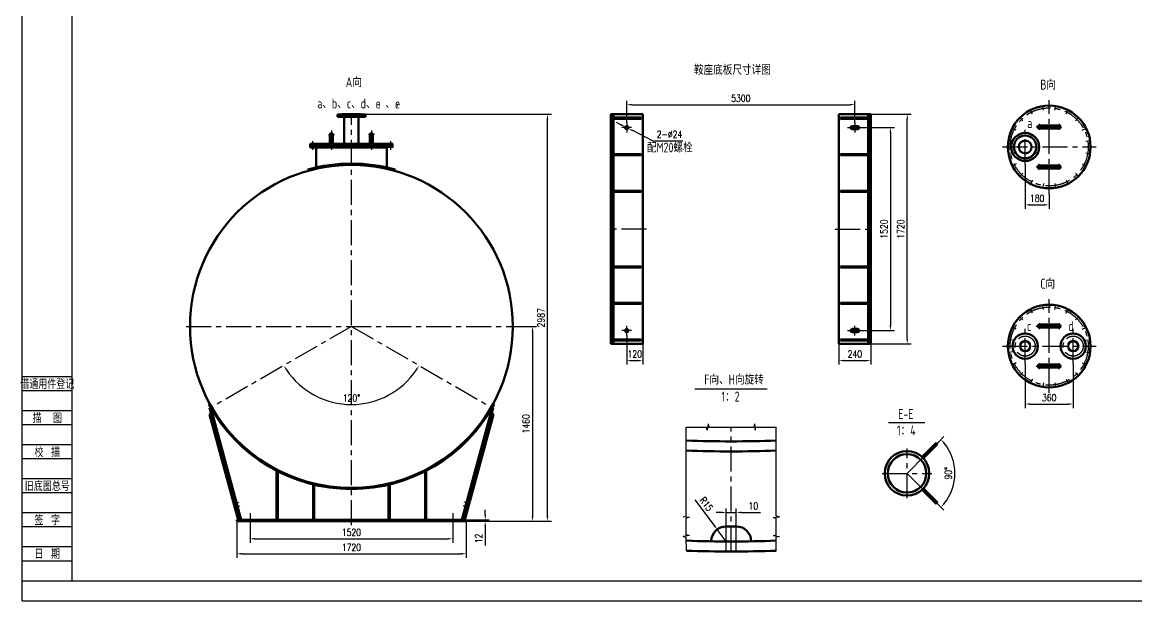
# Model space of a CAD drawing. Header units: millimetres. Extents: x -375 to 12240, y -150 to 8760.
# Drawn here: x -375 to 7972, y -150 to 4184 of the extents above; entities that cross this region are included whole.
import ezdxf
from ezdxf.enums import TextEntityAlignment as Align

# ---------------------------------------------------------------- set-up
doc = ezdxf.new("R2010")
doc.units = ezdxf.units.MM
doc.header["$LTSCALE"] = 150
doc.linetypes.add('CENTER', pattern=[2, 1.25, -0.25, 0.25, -0.25])
doc.layers.add('1轮廓实线层', color=7, linetype='Continuous', lineweight=50)
for name, color, linetype in [('2细线层', 4, 'Continuous'), ('3中心线层', 1, 'CENTER'), ('5剖面线层', 2, 'Continuous'), ('6文字层', 3, 'Continuous'), ('7标注层', 4, 'Continuous'), ('图框层', 7, 'Continuous')]:
    doc.layers.add(name, color=color, linetype=linetype)
doc.styles.add('PC_TEXTSTYLE', font='isocp.shx', dxfattribs={"width": 0.8, "bigfont": 'hzfs.shx'})
doc.styles.add('TH_GBDIM', font='romans.shx', dxfattribs={"width": 0.8, "bigfont": 'gbcbig.shx'})
doc.dimstyles.new('TH_GBDIM', dxfattribs={"dimscale": 15, "dimtxt": 3.5, "dimasz": 2.5, "dimexe": 2, "dimexo": 0, "dimgap": 1.5, "dimtad": 1, "dimdec": 1, "dimdsep": 46, "dimtxsty": 'TH_GBDIM', "dimcen": 2.5, "dimclrd": 130, "dimclre": 130, "dimclrt": 3, "dimadec": 0, "dimazin": 0, "dimtfac": 0.714286, "dimtdec": 1, "dimtmove": 0, "dimatfit": 3, "dimfxl": 0, "dimtzin": 0, "dimlwd": -1, "dimlwe": -1, "dimarcsym": 0})

# ---------------------------------------------------------------- blocks, each defined once
blk = doc.blocks.new('*U48')
at = {"layer": '2细线层', "linetype": 'Continuous'}
blk.add_hatch(color=1, dxfattribs=at).paths.add_polyline_path([(8900.3, 7784.2), (8900.3, 7789.9), (8894.7, 7784.2)])
blk = doc.blocks.new('*U49')
at = {"layer": '2细线层', "linetype": 'Continuous'}
blk.add_hatch(color=1, dxfattribs=at).paths.add_polyline_path([(8922.8, 7789.9), (8928.5, 7784.2), (8922.8, 7784.2)])
blk = doc.blocks.new('*U50')
at = {"layer": '2细线层', "linetype": 'Continuous'}
h = blk.add_hatch(color=1, dxfattribs=at)
h.paths.add_polyline_path([(8600.3, 7784.2), (8600.3, 7789.9), (8594.7, 7784.2)])
h.paths.add_polyline_path([(8622.8, 7789.9), (8628.5, 7784.2), (8622.8, 7784.2)])
blk = doc.blocks.new('*D89')
at = {"layer": '2细线层', "color": 130}
blk.add_arc((2092.6, 1904.9), 585.1, 213.6726, 326.3274, dxfattribs=at)
for points in [[(1600.3, 1577.2), (1611, 1583.7), (1585.9, 1612.3)], [(2574.3, 1583.7), (2584.9, 1577.2), (2599.4, 1612.3)]]:
    blk.add_solid(points, dxfattribs=at)
at = {"layer": 'Defpoints', "color": 0}
for p in [(2092.6, 1904.9), (2092.6, 1904.9), (1892.5, 1355), (1037.8, 1295.9), (3147.4, 1295.9)]:
    blk.add_point(p, dxfattribs=at)
at = {"layer": '2细线层', "color": 3, "insert": (2092.6, 1369.9), "char_height": 52.5, "attachment_point": 5, "style": 'TH_GBDIM'}
blk.add_mtext('120°', dxfattribs=at)
blk = doc.blocks.new('*D90')
at = {"layer": '2细线层', "color": 130}
for p, q in [((3332.6, 1904.9), (3480.3, 1904.9)), ((3450.3, 1867.4), (3450.3, 482.4)), ((2952.6, 444.9), (3480.3, 444.9))]:
    blk.add_line(p, q, dxfattribs=at)
for points in [[(3444, 1867.4), (3456.5, 1867.4), (3450.3, 1904.9)], [(3444, 482.4), (3456.5, 482.4), (3450.3, 444.9)]]:
    blk.add_solid(points, dxfattribs=at)
at = {"layer": 'Defpoints', "color": 0}
for p in [(3332.6, 1904.9), (2952.6, 444.9), (3450.3, 444.9)]:
    blk.add_point(p, dxfattribs=at)
at = {"layer": '2细线层', "color": 3, "insert": (3401.5, 1174.9), "char_height": 52.5, "attachment_point": 5, "rotation": 90, "style": 'TH_GBDIM'}
blk.add_mtext('1460', dxfattribs=at)
blk = doc.blocks.new('*D91')
at = {"layer": '2细线层', "color": 130}
for p, q in [((3095.9, 494.4), (3095.9, 531.9)), ((2952.6, 456.9), (3125.9, 456.9)), ((2952.6, 444.9), (3125.9, 444.9)), ((3095.9, 456.9), (3095.9, 444.9)), ((3095.9, 407.4), (3095.9, 262.9))]:
    blk.add_line(p, q, dxfattribs=at)
for points in [[(3089.6, 494.4), (3102.1, 494.4), (3095.9, 456.9)], [(3089.6, 407.4), (3102.1, 407.4), (3095.9, 444.9)]]:
    blk.add_solid(points, dxfattribs=at)
at = {"layer": 'Defpoints', "color": 0}
for p in [(2952.6, 456.9), (2952.6, 444.9), (3095.9, 444.9)]:
    blk.add_point(p, dxfattribs=at)
at = {"layer": '2细线层', "color": 3, "insert": (3047.1, 316.4), "char_height": 52.5, "attachment_point": 5, "rotation": 90, "style": 'TH_GBDIM'}
blk.add_mtext('12', dxfattribs=at)
blk = doc.blocks.new('*D92')
at = {"layer": '2细线层', "color": 130}
for p, q in [((2164.6, 3494.3), (3592.4, 3494.3)), ((3562.4, 482.4), (3562.4, 3456.8)), ((2952.6, 444.9), (3592.4, 444.9))]:
    blk.add_line(p, q, dxfattribs=at)
for points in [[(3556.1, 3456.8), (3568.6, 3456.8), (3562.4, 3494.3)], [(3556.1, 482.4), (3568.6, 482.4), (3562.4, 444.9)]]:
    blk.add_solid(points, dxfattribs=at)
at = {"layer": 'Defpoints', "color": 0}
for p in [(2164.6, 3494.3), (3562.4, 3494.3), (2952.6, 444.9)]:
    blk.add_point(p, dxfattribs=at)
at = {"layer": '2细线层', "color": 3, "insert": (3513.6, 1969.6), "char_height": 52.5, "attachment_point": 5, "rotation": 90, "style": 'TH_GBDIM'}
blk.add_mtext('2987{}{}', dxfattribs=at)
blk = doc.blocks.new('*D93')
at = {"layer": '2细线层', "color": 130}
for p, q in [((1332.6, 396.9), (1332.6, 284)), ((2852.6, 396.9), (2852.6, 284)), ((1370.1, 314), (2815.1, 314))]:
    blk.add_line(p, q, dxfattribs=at)
for points in [[(1370.1, 320.3), (1370.1, 307.8), (1332.6, 314)], [(2815.1, 320.3), (2815.1, 307.8), (2852.6, 314)]]:
    blk.add_solid(points, dxfattribs=at)
at = {"layer": 'Defpoints', "color": 0}
for p in [(1332.6, 396.9), (2852.6, 396.9), (2852.6, 314)]:
    blk.add_point(p, dxfattribs=at)
at = {"layer": '2细线层', "color": 3, "insert": (2092.6, 362.8), "char_height": 52.5, "attachment_point": 5, "style": 'TH_GBDIM'}
blk.add_mtext('1520', dxfattribs=at)
blk = doc.blocks.new('*D94')
at = {"layer": '2细线层', "color": 130}
for p, q in [((1232.6, 444.9), (1232.6, 171.8)), ((2952.6, 444.9), (2952.6, 171.8)), ((1270.1, 201.8), (2915.1, 201.8))]:
    blk.add_line(p, q, dxfattribs=at)
for points in [[(1270.1, 208.1), (1270.1, 195.6), (1232.6, 201.8)], [(2915.1, 208.1), (2915.1, 195.6), (2952.6, 201.8)]]:
    blk.add_solid(points, dxfattribs=at)
at = {"layer": 'Defpoints', "color": 0}
for p in [(1232.6, 444.9), (2952.6, 444.9), (2952.6, 201.8)]:
    blk.add_point(p, dxfattribs=at)
at = {"layer": '2细线层', "color": 3, "insert": (2092.6, 250.6), "char_height": 52.5, "attachment_point": 5, "style": 'TH_GBDIM'}
blk.add_mtext('1720', dxfattribs=at)
blk = doc.blocks.new('*U95')
at = {"layer": '2细线层', "linetype": 'Continuous'}
h = blk.add_hatch(dxfattribs=at)
h.set_pattern_fill('_USER', color=1, scale=10, angle=45, style=0, pattern_type=0)
h.set_pattern_definition([(45, (0, 0), (-7.071068, 7.071068), [])])
h.paths.add_polyline_path([(7628.5, -637.3), (9328.5, -637.3), (9328.5, -647.3), (9313.5, -647.3), (9305.5, -647.3), (9039.5, -647.3), (9031.5, -647.3), (8765.5, -647.3), (8757.5, -647.3), (8199.5, -647.3), (8191.5, -647.3), (7925.5, -647.3), (7917.5, -647.3), (7651.5, -647.3), (7643.5, -647.3), (7628.5, -647.3)])
blk = doc.blocks.new('*U96')
at = {"layer": '2细线层', "linetype": 'Continuous'}
h = blk.add_hatch(dxfattribs=at)
h.set_pattern_fill('_USER', color=1, scale=10, angle=135, style=0, pattern_type=0)
h.set_pattern_definition([(135, (0, 0), (-7.071068, -7.071068), [])])
h.paths.add_polyline_path([(7651.5, -647.3), (7651.5, -855.3), (7643.5, -855.3), (7643.5, -647.3)])
h.paths.add_polyline_path([(7925.5, -647.3), (7925.5, -855.3), (7917.5, -855.3), (7917.5, -647.3)])
h.paths.add_polyline_path([(8199.5, -647.3), (8199.5, -855.3), (8191.5, -855.3), (8191.5, -647.3)])
h.paths.add_polyline_path([(8765.5, -647.3), (8765.5, -855.3), (8757.5, -855.3), (8757.5, -647.3)])
h.paths.add_polyline_path([(9039.5, -647.3), (9039.5, -855.3), (9031.5, -855.3), (9031.5, -647.3)])
h.paths.add_polyline_path([(9313.5, -647.3), (9313.5, -855.3), (9305.5, -855.3), (9305.5, -647.3)])
blk = doc.blocks.new('*D97')
at = {"layer": '2细线层', "color": 130}
for p, q in [((4157, 1838.3), (4157, 1619.3)), ((4277, 1774.3), (4277, 1619.3)), ((4194.5, 1649.3), (4239.5, 1649.3))]:
    blk.add_line(p, q, dxfattribs=at)
for points in [[(4194.5, 1655.5), (4194.5, 1643), (4157, 1649.3)], [(4239.5, 1655.5), (4239.5, 1643), (4277, 1649.3)]]:
    blk.add_solid(points, dxfattribs=at)
at = {"layer": 'Defpoints', "color": 0}
for p in [(4157, 1838.3), (4277, 1774.3), (4277, 1649.3)]:
    blk.add_point(p, dxfattribs=at)
at = {"layer": '2细线层', "color": 3, "insert": (4217, 1698), "char_height": 52.5, "attachment_point": 5, "style": 'TH_GBDIM'}
blk.add_mtext('120', dxfattribs=at)
blk = doc.blocks.new('*D98')
at = {"layer": '2细线层', "color": 130}
for p, q in [((5746.9, 1774.3), (5746.9, 1619.3)), ((5986.9, 1774.3), (5986.9, 1619.3)), ((5784.4, 1649.3), (5949.4, 1649.3))]:
    blk.add_line(p, q, dxfattribs=at)
for points in [[(5784.4, 1655.5), (5784.4, 1643), (5746.9, 1649.3)], [(5949.4, 1655.5), (5949.4, 1643), (5986.9, 1649.3)]]:
    blk.add_solid(points, dxfattribs=at)
at = {"layer": 'Defpoints', "color": 0}
for p in [(5746.9, 1774.3), (5986.9, 1774.3), (5986.9, 1649.3)]:
    blk.add_point(p, dxfattribs=at)
at = {"layer": '2细线层', "color": 3, "insert": (5866.9, 1698), "char_height": 52.5, "attachment_point": 5, "style": 'TH_GBDIM'}
blk.add_mtext('240', dxfattribs=at)
blk = doc.blocks.new('*D99')
at = {"layer": '2细线层', "color": 130}
for p, q in [((5922.9, 3394.3), (6163.4, 3394.3)), ((6133.4, 3356.8), (6133.4, 1911.8)), ((5922.9, 1874.3), (6163.4, 1874.3))]:
    blk.add_line(p, q, dxfattribs=at)
for points in [[(6127.2, 3356.8), (6139.7, 3356.8), (6133.4, 3394.3)], [(6127.2, 1911.8), (6139.7, 1911.8), (6133.4, 1874.3)]]:
    blk.add_solid(points, dxfattribs=at)
at = {"layer": 'Defpoints', "color": 0}
for p in [(5922.9, 3394.3), (5922.9, 1874.3), (6133.4, 1874.3)]:
    blk.add_point(p, dxfattribs=at)
at = {"layer": '2细线层', "color": 3, "insert": (6084.7, 2634.3), "char_height": 52.5, "attachment_point": 5, "rotation": 90, "style": 'TH_GBDIM'}
blk.add_mtext('1520', dxfattribs=at)
blk = doc.blocks.new('*D100')
at = {"layer": '2细线层', "color": 130}
for p, q in [((5986.9, 3494.3), (6289.6, 3494.3)), ((6259.6, 1811.8), (6259.6, 3456.8)), ((5986.9, 1774.3), (6289.6, 1774.3))]:
    blk.add_line(p, q, dxfattribs=at)
for points in [[(6253.4, 3456.8), (6265.9, 3456.8), (6259.6, 3494.3)], [(6253.4, 1811.8), (6265.9, 1811.8), (6259.6, 1774.3)]]:
    blk.add_solid(points, dxfattribs=at)
at = {"layer": 'Defpoints', "color": 0}
for p in [(5986.9, 3494.3), (6259.6, 3494.3), (5986.9, 1774.3)]:
    blk.add_point(p, dxfattribs=at)
at = {"layer": '2细线层', "color": 3, "insert": (6210.9, 2634.3), "char_height": 52.5, "attachment_point": 5, "rotation": 90, "style": 'TH_GBDIM'}
blk.add_mtext('1720', dxfattribs=at)
blk = doc.blocks.new('*D101')
at = {"layer": '2细线层', "color": 130}
for p, q in [((4112.8, 3416.6), (4079.3, 3433.5)), ((4146.3, 3399.7), (4167.7, 3388.8)), ((4354.8, 3294.3), (4201.2, 3371.9)), ((4577.3, 3294.3), (4354.8, 3294.3))]:
    blk.add_line(p, q, dxfattribs=at)
for points in [[(4115.6, 3422.1), (4110, 3411), (4146.3, 3399.7)], [(4204, 3377.5), (4198.3, 3366.4), (4167.7, 3388.8)]]:
    blk.add_solid(points, dxfattribs=at)
at = {"layer": 'Defpoints', "color": 0}
for p in [(4146.3, 3399.7), (4167.7, 3388.8)]:
    blk.add_point(p, dxfattribs=at)
at = {"layer": '2细线层', "color": 3, "insert": (4477.3, 3343.1), "char_height": 52.5, "attachment_point": 5, "style": 'TH_GBDIM'}
blk.add_mtext('2-%%c24{}{}', dxfattribs=at)
blk = doc.blocks.new('*D102')
at = {"layer": '2细线层', "color": 130}
for p, q in [((4157, 3430.3), (4157, 3596.4)), ((5866.9, 3430.3), (5866.9, 3596.4)), ((4194.5, 3566.4), (5829.4, 3566.4))]:
    blk.add_line(p, q, dxfattribs=at)
for points in [[(4194.5, 3572.7), (4194.5, 3560.2), (4157, 3566.4)], [(5829.4, 3572.7), (5829.4, 3560.2), (5866.9, 3566.4)]]:
    blk.add_solid(points, dxfattribs=at)
at = {"layer": 'Defpoints', "color": 0}
for p in [(5866.9, 3566.4), (4157, 3430.3), (5866.9, 3430.3)]:
    blk.add_point(p, dxfattribs=at)
at = {"layer": '2细线层', "color": 3, "insert": (5011.9, 3615.2), "char_height": 52.5, "attachment_point": 5, "style": 'TH_GBDIM'}
blk.add_mtext('5300{}{}', dxfattribs=at)
blk = doc.blocks.new('*D112')
at = {"layer": '2细线层', "color": 130}
for p, q in [((7143.7, 3120.8), (7143.7, 2786)), ((7323.7, 2898.7), (7323.7, 2786)), ((7181.2, 2816), (7286.2, 2816))]:
    blk.add_line(p, q, dxfattribs=at)
for points in [[(7181.2, 2822.2), (7181.2, 2809.7), (7143.7, 2816)], [(7286.2, 2822.2), (7286.2, 2809.7), (7323.7, 2816)]]:
    blk.add_solid(points, dxfattribs=at)
at = {"layer": 'Defpoints', "color": 0}
for p in [(7143.7, 3120.8), (7323.7, 2898.7), (7323.7, 2816)]:
    blk.add_point(p, dxfattribs=at)
at = {"layer": '2细线层', "color": 3, "insert": (7233.7, 2864.7), "char_height": 52.5, "attachment_point": 5, "style": 'TH_GBDIM'}
blk.add_mtext('180', dxfattribs=at)
blk = doc.blocks.new('*D113')
at = {"layer": '2细线层', "color": 130}
for p, q in [((7143.7, 1628.6), (7143.7, 1293.8)), ((7503.7, 1628.6), (7503.7, 1293.8)), ((7181.2, 1323.8), (7466.2, 1323.8))]:
    blk.add_line(p, q, dxfattribs=at)
for points in [[(7181.2, 1330), (7181.2, 1317.5), (7143.7, 1323.8)], [(7466.2, 1330), (7466.2, 1317.5), (7503.7, 1323.8)]]:
    blk.add_solid(points, dxfattribs=at)
at = {"layer": 'Defpoints', "color": 0}
for p in [(7143.7, 1628.6), (7503.7, 1628.6), (7503.7, 1323.8)]:
    blk.add_point(p, dxfattribs=at)
at = {"layer": '2细线层', "color": 3, "insert": (7323.7, 1372.5), "char_height": 52.5, "attachment_point": 5, "style": 'TH_GBDIM'}
blk.add_mtext('360', dxfattribs=at)
blk = doc.blocks.new('*D116')
at = {"layer": '2细线层', "color": 130}
for p, q in [((6495.5, 1041.6), (6533.2, 1079.4)), ((6495.5, 567), (6533.2, 529.3))]:
    blk.add_line(p, q, dxfattribs=at)
blk.add_arc((6258.2, 804.3), 359, 320.98813, 39.01187, dxfattribs=at)
for points in [[(6532.4, 1026.1), (6541.7, 1034.5), (6512, 1058.2)], [(6541.7, 574.2), (6532.4, 582.5), (6512, 550.5)]]:
    blk.add_solid(points, dxfattribs=at)
at = {"layer": 'Defpoints', "color": 0}
for p in [(6495.5, 1041.6), (6258.2, 804.3), (6258.2, 804.3), (6604.9, 711.4), (6495.5, 567)]:
    blk.add_point(p, dxfattribs=at)
at = {"layer": '2细线层', "color": 3, "insert": (6566.9, 804.3), "char_height": 52.5, "attachment_point": 5, "rotation": 90, "style": 'TH_GBDIM'}
blk.add_mtext('90°', dxfattribs=at)
blk = doc.blocks.new('*D117')
at = {"layer": '7标注层', "color": 130}
for p, q in [((4668.3, 606.3), (4812.5, 413.9)), ((4902.4, 293.8), (4835, 383.8))]:
    blk.add_line(p, q, dxfattribs=at)
blk.add_solid([(4817.5, 417.6), (4807.5, 410.1), (4835, 383.8)], dxfattribs=at)
at = {"layer": 'Defpoints', "color": 0}
for p in [(4835, 383.8), (4902.4, 293.8)]:
    blk.add_point(p, dxfattribs=at)
at = {"layer": '7标注层', "color": 3, "insert": (4753.1, 574.3), "char_height": 52.5, "attachment_point": 5, "rotation": 306.84479, "style": 'TH_GBDIM'}
blk.add_mtext('R15{}{}', dxfattribs=at)
blk = doc.blocks.new('*D118')
at = {"layer": '7标注层', "color": 130}
for p, q in [((4864.9, 511.4), (4827.4, 511.4)), ((4902.4, 406.3), (4902.4, 541.4)), ((4902.4, 511.4), (4977.4, 511.4)), ((4977.4, 406.3), (4977.4, 541.4)), ((5014.9, 511.4), (5159.4, 511.4))]:
    blk.add_line(p, q, dxfattribs=at)
for points in [[(4864.9, 517.6), (4864.9, 505.1), (4902.4, 511.4)], [(5014.9, 517.6), (5014.9, 505.1), (4977.4, 511.4)]]:
    blk.add_solid(points, dxfattribs=at)
at = {"layer": 'Defpoints', "color": 0}
for p in [(4977.4, 511.4), (4902.4, 406.3), (4977.4, 406.3)]:
    blk.add_point(p, dxfattribs=at)
at = {"layer": '7标注层', "color": 3, "insert": (5105.9, 560.1), "char_height": 52.5, "attachment_point": 5, "style": 'TH_GBDIM'}
blk.add_mtext('10', dxfattribs=at)
blk = doc.blocks.new('PC_FJL_BLOCK')
at = {"layer": '2细线层'}
for p, q in [((-25, 102), (0, 102)), ((-25, 95), (0, 95)), ((-25, 85), (0, 85)), ((-25, 78), (0, 78)), ((-25, 68), (0, 68)), ((-25, 61), (0, 61)), ((-25, 51), (0, 51)), ((-25, 44), (0, 44)), ((-25, 34), (0, 34)), ((-25, 27), (0, 27)), ((-25, 17), (0, 17)), ((-25, 10), (0, 10)), ((-25, 0), (0, 0))]:
    blk.add_line(p, q, dxfattribs=at)
at = {"layer": '6文字层', "color": 3, "style": 'PC_TEXTSTYLE'}
for s, width, p in [('借通用件登记', 0.667, (-12.5, 98.5)), ('描   图', 0.6667, (-12.5, 81.5)), ('校  描', 0.667, (-12.5, 64.5)), ('旧底图总号', 0.667, (-12.5, 47.5)), ('签  字', 0.667, (-12.5, 30.5)), ('日  期', 0.667, (-12.49, 13.6))]:
    blk.add_text(s, height=5, dxfattribs=dict(at, width=width)).set_placement(p, align=Align.MIDDLE)
at = {"layer": '6文字层', "style": 'PC_TEXTSTYLE'}
for tag, width, p, p2 in [('借通用件登记', 0.671328, (-23.44, 86.36), (-1.25, 86.36)), ('描图', 2.120922, (-23.44, 69.36), (-1.25, 69.36)), ('校图', 2.149976, (-23.75, 52.06), (-1.25, 52.06)), ('旧底图总号', 0.761452, (-22.84, 35.67), (-1.86, 35.67)), ('签字', 2.026939, (-23.14, 18.37), (-1.56, 18.37)), ('日期', 1.89999, (-22.84, 1.37), (-2.17, 1.37))]:
    blk.add_attdef(tag, text='', height=5, dxfattribs=dict(at, width=width)).set_placement(p, p2, align=Align.FIT)

msp = doc.modelspace()

# ---------------------------------------------------------------- linework, layer by layer
at = {"color": 7, "linetype": 'Continuous'}
for p, q in [((1931.35, 3279.14), (1925.71, 3273.5)), ((1953.89, 3279.14), (1959.53, 3273.5)), ((2231.35, 3279.14), (2225.71, 3273.5)), ((2253.89, 3279.14), (2259.53, 3273.5)), ((2402.62, 3273.5), (2402.62, 3246.5)), ((2402.62, 3246.5), (2357.62, 3246.5))]:
    msp.add_line(p, q, dxfattribs=at)
at = {"layer": '1轮廓实线层', "color": 7, "linetype": 'Continuous'}
for p, q in [((1987.62, 3492.25), (1987.62, 3476.25)), ((1987.62, 3492.25), (2197.62, 3492.25)), ((1987.62, 3476.25), (2197.62, 3476.25)), ((2164.62, 3494.25), (2020.62, 3494.25)), ((2020.62, 3492.25), (2020.62, 3494.25)), ((2164.62, 3492.25), (2164.62, 3494.25)), ((2197.62, 3476.25), (2197.62, 3492.25))]:
    msp.add_line(p, q, dxfattribs=at)
at = {"layer": '1轮廓实线层'}
for p, q in [((2038.62, 3273.5), (2038.62, 3476.25)), ((2146.62, 3476.25), (2038.62, 3476.25)), ((2146.62, 3273.5), (2146.62, 3476.25)), ((4036.98, 1774.25), (4036.98, 3494.25)), ((4036.98, 3494.25), (4276.98, 3494.25)), ((4046.98, 1784.25), (4046.98, 3484.25)), ((4046.98, 3484.25), (4056.98, 3484.25)), ((4056.98, 1784.25), (4056.98, 3484.25)), ((4056.98, 3469.25), (4264.98, 3469.25)), ((4056.98, 3461.25), (4264.98, 3461.25)), ((4264.98, 3469.25), (4264.98, 3461.25)), ((4276.98, 1774.25), (4276.98, 3494.25)), ((5746.9, 1774.25), (5746.9, 3494.25)), ((5986.9, 3494.25), (5746.9, 3494.25)), ((5966.9, 3469.25), (5758.9, 3469.25)), ((5758.9, 3469.25), (5758.9, 3461.25)), ((5966.9, 3461.25), (5758.9, 3461.25)), ((5966.9, 1784.25), (5966.9, 3484.25)), ((5976.9, 3484.25), (5966.9, 3484.25)), ((5976.9, 1784.25), (5976.9, 3484.25)), ((5986.9, 1774.25), (5986.9, 3494.25)), ((1931.35, 3273.5), (1931.35, 3342.23)), ((1953.89, 3273.5), (1953.89, 3342.23)), ((2231.35, 3273.5), (2231.35, 3342.23)), ((2253.89, 3273.5), (2253.89, 3342.23)), ((5886.9, 3406.25), (5846.9, 3406.25)), ((5886.9, 3382.25), (5846.9, 3382.25)), ((7248.73, 3410.98), (7398.73, 3410.98)), ((7248.73, 3388.44), (7398.73, 3388.44)), ((1782.62, 3273.5), (2402.62, 3273.5)), ((1782.62, 3273.5), (1782.62, 3246.5)), ((1782.62, 3263.5), (2402.62, 3263.5)), ((1782.62, 3260.5), (2402.62, 3260.5)), ((1782.62, 3246.5), (1827.62, 3246.5)), ((1827.62, 3246.5), (2357.62, 3246.5)), ((1827.62, 3246.5), (1827.62, 3095.75)), ((2357.62, 3246.5), (2357.62, 3095.75)), ((4056.98, 3195.25), (4264.98, 3195.25)), ((4056.98, 3187.25), (4264.98, 3187.25)), ((4264.98, 3195.25), (4264.98, 3187.25)), ((5966.9, 3195.25), (5758.9, 3195.25)), ((5758.9, 3195.25), (5758.9, 3187.25)), ((5966.9, 3187.25), (5758.9, 3187.25)), ((7248.73, 3110.98), (7398.73, 3110.98)), ((1765.45, 3080.19), (1768.13, 3070.56)), ((2419.79, 3080.19), (2417.11, 3070.56)), ((7248.73, 3088.44), (7398.73, 3088.44)), ((4056.98, 2921.25), (4264.98, 2921.25)), ((4056.98, 2913.25), (4264.98, 2913.25)), ((4264.98, 2921.25), (4264.98, 2913.25)), ((5966.9, 2921.25), (5758.9, 2921.25)), ((5758.9, 2921.25), (5758.9, 2913.25)), ((5966.9, 2913.25), (5758.9, 2913.25)), ((4056.98, 2355.25), (4264.98, 2355.25)), ((4056.98, 2347.25), (4264.98, 2347.25)), ((4264.98, 2347.25), (4264.98, 2355.25)), ((5966.9, 2355.25), (5758.9, 2355.25)), ((5758.9, 2347.25), (5758.9, 2355.25)), ((5966.9, 2347.25), (5758.9, 2347.25)), ((4056.98, 2081.25), (4264.98, 2081.25)), ((4056.98, 2073.25), (4264.98, 2073.25)), ((4264.98, 2073.25), (4264.98, 2081.25)), ((5966.9, 2081.25), (5758.9, 2081.25)), ((5758.9, 2073.25), (5758.9, 2081.25)), ((5966.9, 2073.25), (5758.9, 2073.25)), ((5886.9, 1886.25), (5846.9, 1886.25)), ((5886.9, 1862.25), (5846.9, 1862.25)), ((7248.73, 1918.82), (7398.73, 1918.82)), ((7248.73, 1896.28), (7398.73, 1896.28)), ((4036.98, 1774.25), (4276.98, 1774.25)), ((4046.98, 1784.25), (4056.98, 1784.25)), ((4056.98, 1807.25), (4264.98, 1807.25)), ((4056.98, 1799.25), (4264.98, 1799.25)), ((4264.98, 1799.25), (4264.98, 1807.25)), ((5986.9, 1774.25), (5746.9, 1774.25)), ((5966.9, 1807.25), (5758.9, 1807.25)), ((5758.9, 1799.25), (5758.9, 1807.25)), ((5966.9, 1799.25), (5758.9, 1799.25)), ((5976.9, 1784.25), (5966.9, 1784.25)), ((7248.73, 1618.82), (7398.73, 1618.82)), ((7248.73, 1596.28), (7398.73, 1596.28)), ((1030.03, 1326.09), (1023, 1322.26)), ((1039.92, 1258.11), (1027.68, 1245.88)), ((1029.53, 1295.88), (1257.62, 456.88)), ((1037.8, 1295.88), (1029.53, 1295.88)), ((1037.8, 1295.88), (1265.89, 456.88)), ((1048.29, 1257.75), (1060.76, 1257.75)), ((3147.44, 1295.88), (2919.35, 456.88)), ((3155.71, 1295.88), (2927.62, 456.88)), ((3136.95, 1257.75), (3124.48, 1257.75)), ((3145.32, 1258.11), (3157.55, 1245.88)), ((3147.44, 1295.88), (3155.71, 1295.88)), ((3155.21, 1326.09), (3162.24, 1322.26)), ((1027.68, 1245.88), (1242.62, 456.88)), ((3157.55, 1245.88), (2942.62, 456.88)), ((6370.74, 927.5), (6476.92, 1033.69)), ((6381.34, 916.9), (6487.53, 1023.08)), ((6487.53, 1023.08), (6476.92, 1033.69)), ((1531.89, 834.9), (1531.89, 456.88)), ((2653.35, 834.9), (2653.35, 456.88)), ((1539.89, 830.75), (1539.89, 456.88)), ((2645.35, 830.75), (2645.35, 456.88)), ((1805.89, 731.4), (1805.89, 456.88)), ((1813.89, 729.47), (1813.89, 456.88)), ((2371.35, 729.47), (2371.35, 456.88)), ((2379.35, 731.4), (2379.35, 456.88)), ((6370.74, 681.14), (6476.92, 574.95)), ((6381.34, 691.74), (6487.53, 585.56)), ((6487.53, 585.56), (6476.92, 574.95)), ((1232.62, 456.88), (2952.62, 456.88)), ((1232.62, 444.88), (1232.62, 456.88)), ((1232.62, 444.88), (2952.62, 444.88)), ((2952.62, 444.88), (2952.62, 456.88)), ((2952.62, 444.88), (2952.62, 456.88)), ((4902.42, 406.32), (4977.42, 406.32))]:
    msp.add_line(p, q, dxfattribs=at)
for centre, radius in [((7323.73, 3249.71), 310), ((4156.98, 3394.25), 12), ((7143.73, 3249.71), 105), ((7143.73, 3249.71), 85), ((7143.73, 3249.71), 48), ((2092.62, 1904.88), 1210), ((7323.73, 1757.55), 310), ((4156.98, 1874.25), 12), ((7143.73, 1757.55), 95), ((7503.73, 1757.55), 95), ((7143.73, 1757.55), 38.5), ((7503.73, 1757.55), 38.5), ((6258.16, 804.32), 166.88), ((6258.16, 804.32), 144.38)]:
    msp.add_circle(centre, radius, dxfattribs=at)
for centre, radius, start, end in [((1942.62, 3342.23), 11.27, 0, 180), ((2242.62, 3342.23), 11.27, 0, 180), ((5846.9, 3394.25), 12, 90, 270), ((5886.9, 3394.25), 12, 270, 90), ((7248.73, 3399.71), 11.27, 90, 270), ((7398.73, 3399.71), 11.27, 270, 90), ((2092.62, 1904.88), 1220, 74.444528, 105.555472), ((7248.73, 3099.71), 11.27, 90, 270), ((7398.73, 3099.71), 11.27, 270, 90), ((5846.9, 1874.25), 12, 90, 270), ((5886.9, 1874.25), 12, 270, 90), ((7248.73, 1907.55), 11.27, 90, 270), ((7398.73, 1907.55), 11.27, 270, 90), ((7248.73, 1607.55), 11.27, 90, 270), ((7398.73, 1607.55), 11.27, 270, 90), ((2092.62, 1904.88), 1218, 208.576699, 331.423301), ((2092.62, 1904.88), 1210, 208.576896, 331.423104), ((4939.92, 9293.74), 8250, 267.655427, 272.344573), ((4939.92, 9293.74), 8325, 267.676561, 272.323439), ((4902.42, 293.82), 112.5, 90, 179.403166), ((4977.42, 293.82), 112.5, 0.596834, 90), ((4939.92, 9293.74), 9000, 267.853294, 272.146706), ((4939.92, 9293.74), 9075, 267.877749, 272.122251)]:
    msp.add_arc(centre, radius, start, end, dxfattribs=at)
at = {"layer": '2细线层'}
for p, q in [((-375, -150), (-375, 8760)), ((4667.6, 1438.45), (5209.67, 1438.45)), ((6119.17, 1185.45), (6390.21, 1185.45)), ((-375, -150), (12240, -150))]:
    msp.add_line(p, q, dxfattribs=at)
at = {"layer": '2细线层', "color": 130}
for p, q in [((4766.23, 1174.22), (4760.11, 1127.2)), ((5113.62, 1174.22), (5119.74, 1127.2)), ((4602.42, 1150.71), (4755.09, 1150.71)), ((4602.42, 483.75), (4602.42, 1150.71)), ((4771.25, 1150.71), (5108.6, 1150.71)), ((5124.76, 1150.71), (5277.42, 1150.71)), ((5277.42, 483.75), (5277.42, 1150.71)), ((4625.94, 472.61), (4578.91, 478.73)), ((4602.42, 342.75), (4602.42, 467.59)), ((5253.91, 472.61), (5300.94, 478.73)), ((5277.42, 342.75), (5277.42, 467.59)), ((4625.94, 337.73), (4578.91, 331.61)), ((5253.91, 337.73), (5300.94, 331.61)), ((4603.86, 224.96), (4602.42, 326.59)), ((5275.99, 224.96), (5277.42, 326.59))]:
    msp.add_line(p, q, dxfattribs=at)
for points in [[(4766.23, 1174.22), (4771.25, 1150.71)], [(5113.62, 1174.22), (5108.6, 1150.71)], [(4760.11, 1127.2), (4755.09, 1150.71)], [(5119.74, 1127.2), (5124.76, 1150.71)], [(4578.91, 478.73), (4602.42, 483.75)], [(4625.94, 472.61), (4602.42, 467.59)], [(5253.91, 472.61), (5277.42, 467.59)], [(5300.94, 478.73), (5277.42, 483.75)], [(4625.94, 337.73), (4602.42, 342.75)], [(5253.91, 337.73), (5277.42, 342.75)], [(4578.91, 331.61), (4602.42, 326.59)], [(5300.94, 331.61), (5277.42, 326.59)]]:
    msp.add_lwpolyline(points, dxfattribs=at)
at = {"layer": '3中心线层'}
for p, q in [((7323.73, 2898.71), (7323.73, 3600.71)), ((7197.56, 3497.33), (7184.31, 3523.33)), ((7280.25, 3524.2), (7275.69, 3553.02)), ((7367.2, 3524.2), (7371.77, 3553.02)), ((7449.9, 3497.33), (7463.14, 3523.33)), ((2007.62, 3471.25), (2007.62, 3499.25)), ((2092.62, 414.88), (2092.62, 3502.25)), ((2177.62, 3471.25), (2177.62, 3499.25)), ((4156.98, 3430.25), (4156.98, 3358.25)), ((5866.9, 3430.25), (5866.9, 3358.25)), ((7127.21, 3446.22), (7106.58, 3466.85)), ((7520.24, 3446.22), (7540.87, 3466.85)), ((1920.07, 3342.23), (1965.16, 3342.23)), ((1942.62, 3372.5), (1942.62, 3227.5)), ((2265.16, 3342.23), (2220.07, 3342.23)), ((2242.62, 3372.5), (2242.62, 3227.5)), ((4192.98, 3394.25), (4120.98, 3394.25)), ((5810.9, 3394.25), (5922.9, 3394.25)), ((7076.11, 3375.88), (7050.11, 3389.12)), ((7143.73, 3120.79), (7143.73, 3378.63)), ((7226.18, 3399.71), (7421.27, 3399.71)), ((7248.73, 3422.26), (7248.73, 3377.16)), ((7398.73, 3422.26), (7398.73, 3377.16)), ((7571.35, 3375.88), (7597.34, 3389.12)), ((1800.12, 3292.5), (1800.12, 3227.5)), ((2385.12, 3292.5), (2385.12, 3227.5)), ((7049.24, 3293.18), (7020.42, 3297.75)), ((7598.22, 3293.18), (7627.03, 3297.75)), ((6972.73, 3249.71), (7674.73, 3249.71)), ((7049.24, 3206.23), (7020.42, 3201.67)), ((7598.22, 3206.23), (7627.03, 3201.67)), ((7076.11, 3123.54), (7050.11, 3110.29)), ((7226.18, 3099.71), (7421.27, 3099.71)), ((7248.73, 3077.16), (7248.73, 3122.26)), ((7398.73, 3077.16), (7398.73, 3122.26)), ((7571.35, 3123.54), (7597.34, 3110.29)), ((7127.21, 3053.2), (7106.58, 3032.57)), ((7520.24, 3053.2), (7540.87, 3032.57)), ((7197.56, 3002.09), (7184.31, 2976.09)), ((7280.25, 2975.22), (7275.69, 2946.4)), ((7367.2, 2975.22), (7371.77, 2946.4)), ((7449.9, 3002.09), (7463.14, 2976.09)), ((4305.78, 2634.25), (4008.18, 2634.25)), ((5718.1, 2634.25), (6015.7, 2634.25)), ((7323.73, 1406.55), (7323.73, 2108.55)), ((7197.56, 2005.17), (7184.31, 2031.17)), ((7280.25, 2032.04), (7275.69, 2060.86)), ((7367.2, 2032.04), (7371.77, 2060.86)), ((7449.9, 2005.17), (7463.14, 2031.17)), ((7127.21, 1954.06), (7106.58, 1974.69)), ((7248.73, 1930.09), (7248.73, 1885)), ((7398.73, 1930.09), (7398.73, 1885)), ((7520.24, 1954.06), (7540.87, 1974.69)), ((852.62, 1904.88), (3332.62, 1904.88)), ((2092.62, 1904.88), (1037.8, 1295.88)), ((2092.62, 1904.88), (3147.44, 1295.88)), ((4192.98, 1874.25), (4120.98, 1874.25)), ((4156.98, 1838.25), (4156.98, 1910.25)), ((5810.9, 1874.25), (5922.9, 1874.25)), ((5866.9, 1838.25), (5866.9, 1910.25)), ((7076.11, 1883.72), (7050.11, 1896.96)), ((7143.73, 1628.63), (7143.73, 1886.47)), ((7226.18, 1907.55), (7421.27, 1907.55)), ((7503.73, 1628.63), (7503.73, 1886.47)), ((7571.35, 1883.72), (7597.34, 1896.96)), ((6972.73, 1757.55), (7674.73, 1757.55)), ((7049.24, 1801.02), (7020.42, 1805.59)), ((7598.22, 1801.02), (7627.03, 1805.59)), ((7049.24, 1714.07), (7020.42, 1709.51)), ((7598.22, 1714.07), (7627.03, 1709.51)), ((7076.11, 1631.38), (7050.11, 1618.13)), ((7226.18, 1607.55), (7421.27, 1607.55)), ((7248.73, 1585), (7248.73, 1630.09)), ((7398.73, 1585), (7398.73, 1630.09)), ((7571.35, 1631.38), (7597.34, 1618.13)), ((7127.21, 1561.04), (7106.58, 1540.41)), ((7197.56, 1509.93), (7184.31, 1483.93)), ((7449.9, 1509.93), (7463.14, 1483.93)), ((7520.24, 1561.04), (7540.87, 1540.41)), ((7280.25, 1483.06), (7275.69, 1454.24)), ((7367.2, 1483.06), (7371.77, 1454.24)), ((4939.92, 218.74), (4939.92, 1150.71)), ((6258.16, 804.32), (6495.48, 1041.64)), ((6258.16, 618.69), (6258.16, 989.94)), ((6072.53, 804.32), (6443.78, 804.32)), ((6258.16, 804.32), (6495.48, 567)), ((1209.07, 578.53), (1247.75, 588.7)), ((2976.17, 578.53), (2937.49, 588.7)), ((1216.7, 549.51), (1255.38, 559.69)), ((1332.62, 504.88), (1332.62, 396.88)), ((2852.62, 504.88), (2852.62, 396.88)), ((2968.54, 549.51), (2929.85, 559.69)), ((4902.42, 218.74), (4902.42, 406.32)), ((4977.42, 218.74), (4977.42, 406.32))]:
    msp.add_line(p, q, dxfattribs=at)
for centre, radius in [((7323.73, 3249.71), 292.5), ((7323.73, 1757.55), 292.5), ((7143.73, 1757.55), 75), ((7503.73, 1757.55), 75)]:
    msp.add_circle(centre, radius, dxfattribs=at)
at = {"layer": '图框层'}
for q in [(0, 8610), (12090, 0)]:
    msp.add_line((0, 0), q, dxfattribs=at)

# ---------------------------------------------------------------- block references
at = {"color": 1, "linetype": 'Continuous', "xscale": -1, "rotation": 270}
msp.add_blockref('*U96', (6614.16, -5844.27), dxfattribs=at)
at = {"color": 1, "linetype": 'Continuous'}
for name in ['*U50', '*U48', '*U49']:
    msp.add_blockref(name, (-6668.95, -4510.74), dxfattribs=at)
at = {"layer": '1轮廓实线层', "rotation": 90}
for name in ['*U95', '*U96']:
    msp.add_blockref(name, (3409.73, -5844.27), dxfattribs=at)
at = {"layer": '5剖面线层', "xscale": -1, "rotation": 270}
msp.add_blockref('*U95', (6614.16, -5844.27), dxfattribs=at)
at = {"layer": '图框层', "xscale": 15, "yscale": 15, "zscale": 15}
msp.add_blockref('PC_FJL_BLOCK', (0, 0), dxfattribs=at)

# ---------------------------------------------------------------- texts
at = {"layer": '2细线层', "attachment_point": 1, "style": 'PC_TEXTSTYLE'}
for s, insert, char_height, width in [('鞍座底板尺寸详图', (4660.8, 3865.19), 75, 811.6059), ('A向', (2050.3, 3773.15), 75, 240.2317), ('B向', (7257.18, 3754.66), 75, 130.8764), ('a、b、c、d、e 、e ', (1836.28, 3612.93), 75, 659.459), ('1', (2293.95, 3574.25), 36, 20.5401), ('2', (2423.17, 3574.25), 36, 20.5401), ('a', (7159.4, 3466.07), 75, 77.0608), ('配M20螺栓', (4308.4, 3283.25), 75, 382.872), ('C向', (7257.18, 2262.49), 75, 130.8764), ('c', (7156.63, 1945.5), 75, 77.0608), ('d', (7466.9, 1945.5), 75, 77.0608), ('F向、H向旋转', (4738.34, 1544.64), 75, 811.6059), ('1：2', (4866.9, 1416.7), 75, 153.1365), ('E-E', (6192.23, 1285.72), 75, 158.1568), ('1：4', (6182.96, 1163.7), 75, 153.1365)]:
    msp.add_mtext(s, dxfattribs=dict(at, insert=insert, char_height=char_height, width=width))

# ---------------------------------------------------------------- dimensions: what is measured, and where the dimension line sits
at = {"layer": '2细线层'}
dim = msp.add_linear_dim(base=(5866.9, 3566.44), p1=(4156.98, 3430.25), p2=(5866.9, 3430.25), text='5300{}{}', dimstyle='TH_GBDIM', override={"dimgap": 1.5, "dimtad": 1, "dimjust": 0, "dimdec": 1, "dimlfac": 1, "dimse1": 0, "dimse2": 0, "dimsd1": 0, "dimsd2": 0}, dxfattribs=at)
dim.commit()
dim.dimension.update_dxf_attribs({"geometry": '*D102', "text_midpoint": (5011.94, 3615.19)})
dim = msp.add_linear_dim(base=(3562.37, 3494.25), p1=(2952.62, 444.88), p2=(2164.62, 3494.25), angle=90, text='2987{}{}', dimstyle='TH_GBDIM', override={"dimgap": 1.5, "dimtad": 1, "dimjust": 0, "dimdec": 1, "dimlfac": 1, "dimse1": 0, "dimse2": 0, "dimsd1": 0, "dimsd2": 0}, dxfattribs=at)
dim.commit()
dim.dimension.update_dxf_attribs({"geometry": '*D92', "text_midpoint": (3513.62, 1969.56)})
dim = msp.add_diameter_dim_2p(p1=(4146.27, 3399.66), p2=(4167.69, 3388.84), text='2-%%c24{}{}', dimstyle='TH_GBDIM', override={"dimgap": 1.5, "dimtad": 1, "dimjust": 0, "dimtih": 0, "dimtoh": 1, "dimdec": 1, "dimlfac": 1, "dimse1": 0, "dimse2": 0, "dimsd1": 0, "dimsd2": 0, "dimtix": 0, "dimtofl": 1, "dimatfit": 3}, dxfattribs=at)
dim.commit()
dim.dimension.update_dxf_attribs({"geometry": '*D101', "text_midpoint": (4477.31, 3294.33), "dimtype": 163})
for base, p1, p2, picture, middle in [((6259.65, 3494.25), (5986.9, 1774.25), (5986.9, 3494.25), '*D100', (6210.9, 2634.25)), ((6133.42, 1874.25), (5922.9, 3394.25), (5922.9, 1874.25), '*D99', (6084.67, 2634.25)), ((3450.27, 444.88), (3332.62, 1904.88), (2952.62, 444.88), '*D90', (3401.52, 1174.88)), ((3095.88, 444.88), (2952.62, 456.88), (2952.62, 444.88), '*D91', (3047.13, 316.38))]:
    dim = msp.add_linear_dim(base=base, p1=p1, p2=p2, angle=90, dimstyle='TH_GBDIM', dxfattribs=at)
    dim.commit()
    dim.dimension.update_dxf_attribs({"geometry": picture, "text_midpoint": middle})
for base, p1, p2, picture, middle in [((7323.73, 2815.96), (7143.73, 3120.79), (7323.73, 2898.71), '*D112', (7233.73, 2864.71)), ((5986.9, 1649.29), (5746.9, 1774.25), (5986.9, 1774.25), '*D98', (5866.9, 1698.04)), ((7503.73, 1323.8), (7143.73, 1628.63), (7503.73, 1628.63), '*D113', (7323.73, 1372.55)), ((2952.62, 201.85), (1232.62, 444.88), (2952.62, 444.88), '*D94', (2092.62, 250.6)), ((2852.62, 314.04), (1332.62, 396.88), (2852.62, 396.88), '*D93', (2092.62, 362.79))]:
    dim = msp.add_linear_dim(base=base, p1=p1, p2=p2, dimstyle='TH_GBDIM', dxfattribs=at)
    dim.commit()
    dim.dimension.update_dxf_attribs({"geometry": picture, "text_midpoint": middle})
for base, line1, line2, picture, middle in [((1892.49, 1355.03), ((2092.62, 1904.88), (3147.44, 1295.88)), ((2092.62, 1904.88), (1037.8, 1295.88)), '*D89', (2092.62, 1369.94)), ((6604.9, 711.41), ((6258.16, 804.32), (6495.48, 567)), ((6258.16, 804.32), (6495.48, 1041.64)), '*D116', (6566.93, 804.32))]:
    dim = msp.add_angular_dim_2l(base=base, line1=line1, line2=line2, dimstyle='TH_GBDIM', dxfattribs=at)
    dim.commit()
    dim.dimension.update_dxf_attribs({"geometry": picture, "text_midpoint": middle})
dim = msp.add_linear_dim(base=(4276.98, 1649.29), p1=(4156.98, 1838.25), p2=(4276.98, 1774.25), dimstyle='TH_GBDIM', dxfattribs=at)
dim.commit()
dim.dimension.update_dxf_attribs({"geometry": '*D97', "text_midpoint": (4216.98, 1649.29), "dimtype": 160})
at = {"layer": '7标注层'}
dim = msp.add_radius_dim(center=(4902.42, 293.82), mpoint=(4834.96, 383.85), text='<>{}{}', dimstyle='TH_GBDIM', override={"dimgap": 1.5, "dimtad": 1, "dimjust": 0, "dimtih": 0, "dimtoh": 0, "dimdec": 1, "dimlfac": 0.133333, "dimse1": 0, "dimse2": 0, "dimsd1": 0, "dimsd2": 0, "dimtix": 0, "dimtofl": 1, "dimatfit": 3}, dxfattribs=at)
dim.commit()
dim.dimension.update_dxf_attribs({"geometry": '*D117', "text_midpoint": (4714.13, 545.1), "dimtype": 164})
dim = msp.add_linear_dim(base=(4977.42, 511.36), p1=(4902.42, 406.32), p2=(4977.42, 406.32), dimstyle='TH_GBDIM', override={"dimlfac": 0.133333}, dxfattribs=at)
dim.commit()
dim.dimension.update_dxf_attribs({"geometry": '*D118', "text_midpoint": (5105.92, 511.36), "dimtype": 160})

doc.saveas('drawing.dxf')
